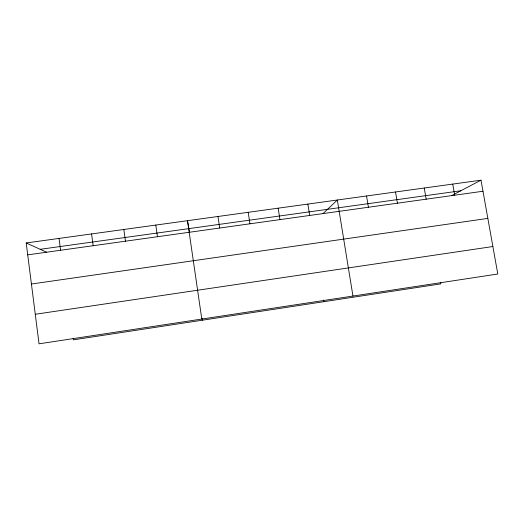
<?xml version="1.0" encoding="UTF-8"?>
<svg xmlns="http://www.w3.org/2000/svg" width="524" height="524" viewBox="0 0 524 524"><rect width="100%" height="100%" fill="white"/><g stroke="black" fill="none" stroke-linecap="round" stroke-linejoin="round"><path stroke-width="0.79" d="M323.007 213.596L337.332 200.017L352.953 296.053M451.55 195.642L480.999 180.184L497.8 274.013L39.038 343.816L26.2 242.959L480.999 180.184M35.278 314.262L492.881 246.529M31.427 284.015L487.844 218.39M40.204 249.313L460.832 190.769M27.713 254.854L482.984 191.247M26.2 242.959L46.603 252.208M189.55 232.243L187.487 220.702L201.799 319.05M452.743 184.081L454.701 195.203M424.25 188.018L426.176 199.186M440.599 282.279L440.874 283.864L73.373 339.847L73.163 338.222M395.522 191.981L397.421 203.201M366.551 195.983L368.418 207.255M323.544 300.082L323.799 301.693M307.87 204.078L309.684 215.462M278.159 208.185L279.94 219.615M248.193 212.318L249.941 223.807M217.971 216.491L219.687 228.032M202.434 318.559L202.664 320.151M155.805 225.071L157.455 236.724M123.834 229.486L125.459 241.197M91.582 233.94L93.167 245.71M59.042 238.427L60.588 250.256"/></g></svg>
